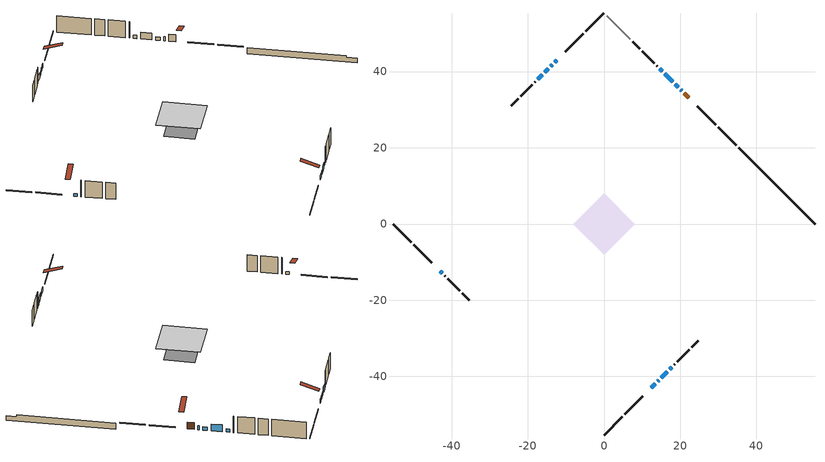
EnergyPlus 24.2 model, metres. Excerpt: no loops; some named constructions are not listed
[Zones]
conditioned space
 floor adiabatic (AdiabaticFloorConstruction): -8.06,0 0,8.06 8.06,0 0,-8.06 z3.05
 floor foundation (Slab1 construction): -5.65,0 0,5.65 5.65,0 0,-5.65 z-1.22
 wall outside (RimJoist1 construction): 0,-55.37 4.73,-50.64 / -55.37,0 -50.64,-4.73 / 0,55.37 -4.73,50.64 / 34.67,20.7 29.94,25.43 z0.61:0.91
 wall outside (RimJoist2 construction): 5.38,-49.99 10.15,-45.22 / -49.99,-5.38 -45.22,-10.15 / -5.38,49.99 -10.15,45.22 / 29.29,26.09 24.52,30.85 z0.61:0.91
 wall outside (AdiabaticWallConstruction 1): 22.3,33.08 21.07,34.3 z0.61:2.64
 wall outside (AdiabaticWallConstruction): 20.42,34.95 20.13,35.24 / -13.57,41.8 -14,41.37 / 14.11,-41.26 14.43,-40.95 z0.61:1.83; -12.37,43 -12.92,42.46 / 12.37,-43 13.45,-41.92 z0.61:1.81; -43,-12.37 -42.4,-12.97 / 17.19,-38.18 17.79,-37.58 z0.61:1.37; -14.66,40.71 -15.5,39.87 / 15.25,40.12 14.6,40.77 z0.61:1.53; 19.47,35.9 18.64,36.73 z0.61:1.58; 17.99,37.38 15.91,39.47 z0.61:2.62; -16.16,39.21 -17.35,38.02 / 15.08,-40.29 16.54,-38.83 z0.61:2.16
 wall outside (Wall1 construction): 18.44,-36.93 18.57,-36.8 / -41.75,-13.63 -41.62,-13.75 / -18,37.37 -18.13,37.24 / 13.95,41.43 13.82,41.55 z0.61:5.49
 wall outside (Wall2 construction): 19.23,-36.14 22.34,-33.03 / -40.96,-14.41 -37.85,-17.53 / -18.79,36.58 -21.9,33.47 / 13.16,42.21 10.05,45.32 z0.61:5.49
 wall outside (Wall3 construction): 23,-32.37 24.79,-30.58 / -37.19,-18.18 -35.4,-19.97 / -22.56,32.81 -24.35,31.02 / 9.39,45.98 7.6,47.77 z0.61:5.49
 wall foundation (FoundationWall1 construction): 35.33,20.04,-1.22 35.33,20.04,0.61 53.37,2,0.61 53.37,2,0.03 55.37,0,0.03 55.37,0,-1.22
 wall adiabatic (Wall4 construction): 6.94,48.43 0.66,54.71 z0.61:5.49
 window (WindowConstruction 10): 20.42,34.96 20.13,35.24 z0.61:1.83
 window (WindowConstruction 6): -12.38,43 -12.91,42.46 z0.61:1.8
 window (WindowConstruction 7): -13.57,41.8 -14,41.37 z0.61:1.83
 window (WindowConstruction 8): 12.38,-43 13.45,-41.92 z0.61:1.8
 window (WindowConstruction 9): -43,-12.38 -42.4,-12.97 z0.61:1.37
 window (WindowConstruction 11): -14.66,40.71 -15.5,39.87 z0.61:1.52
 window (WindowConstruction 12): 14.11,-41.26 14.42,-40.95 z0.61:1.83
 window (WindowConstruction): 19.47,35.9 18.65,36.73 z0.61:1.58
 window (WindowConstruction 1): 17.99,37.38 15.91,39.46 z0.61:2.62
 window (WindowConstruction 2): -16.16,39.21 -17.35,38.02 z0.61:2.16
 window (WindowConstruction 3): 15.08,-40.29 16.54,-38.84 z0.61:2.16
 window (WindowConstruction 4): 17.19,-38.18 17.79,-37.59 z0.61:1.37
 window (WindowConstruction 5): 15.25,40.12 14.6,40.77 z0.61:1.52
 door (Door): 22.3,33.08 21.07,34.3 z0.61:2.64
 ceiling adiabatic (AdiabaticFloorConstruction): 0,-8.06 8.06,0 0,8.06 -8.06,0 z3.05
 roof outside (Roof1 construction): 11.72,-43.65,5.49 8.27,-40.21,7.11 7.37,-41.12,7.11 10.81,-44.56,5.49; -43.65,-11.72,5.49 -40.21,-8.27,7.11 -41.12,-7.37,7.11 -44.56,-10.81,5.49; -11.72,43.65,5.49 -8.27,40.21,7.11 -7.37,41.12,7.11 -10.81,44.56,5.49; 22.95,32.42,5.49 19.51,28.97,7.11 20.41,28.07,7.11 23.86,31.51,5.49
[EnergyManagementSystem:Program]
natural_vent_program: Set Tin = tin_s; Set Tout = tout_s; Set Wout = out_wt_s; Set Pbar = out_pb_s; Set Phiout = (@RhFnTdbWPb Tout Wout Pbar); Set MaxHR = 0.0115; Set Tnvsp = (htg_sp_s + clg_sp_s) / 2; Set NVavail = natural_vent_s; Set ClgSsnAvail = cool_season; Set Qnv = 0; Set Qwhf = 0; Set whole_house_fan_act = 0; If ((Wout < MaxHR) && (Tin > Tout) && (Tin > Tnvsp) && (ClgSsnAvail > 0)); Set WHF_Flow = 0; Set Adj = (Tin-Tnvsp)/(Tin-Tout); Set Adj = (@Min Adj 1); Set Adj = (@Max Adj 0); If (WHF_Flow > 0); Set Qwhf = WHF_Flow*Adj; Set WHF_W = 0; Set whole_house_fan_act = WHF_W*Adj; ElseIf (NVavail > 0); Set NVArea = 0.0; Set Cs = 0.00020305603004836418; Set Cw = 3.3358312354352705e-05; Set Tdiff = Tin-Tout; Set dT = (@Abs Tdiff); Set Vwind = site_vw_s; Set SGNV = NVArea*Adj*((((Cs*dT)+(Cw*(Vwind^2)))^0.5)/1000); Set MaxNV = 2.643890478918144; Set Qnv = (@Min SGNV MaxNV); EndIf; EndIf; Set natural_vent_flow_act = Qnv; Set whole_house_fan_flow_act = Qwhf; Set natural_vent_program_Qnv = Qnv; Set natural_vent_program_Qwhf = Qwhf
total_airflows_program: Set total_infil_flow_rate = 0; Set total_mechvent_flow_rate = 0; Set total_natvent_flow_rate = 0; Set total_whf_flow_rate = 0; Set total_infil_flow_rate = total_infil_flow_rate + (infil_program_Qinf * 1); Set total_mechvent_flow_rate = total_mechvent_flow_rate + (infil_program_Qfan * 1); Set total_natvent_flow_rate = total_natvent_flow_rate + (natural_vent_program_Qnv * 1); Set total_whf_flow_rate = total_whf_flow_rate + (natural_vent_program_Qwhf * 1)
total_loads_program: Set loads_htg_tot = 0; Set loads_clg_tot = 0; If htg_load_cond > 0; Set loads_htg_tot = loads_htg_tot + (htg_load_cond - clg_load_cond) * 1.0; EndIf; Set loads_htg_tot = (@Max loads_htg_tot 0); If clg_load_cond > 0; Set loads_clg_tot = loads_clg_tot + (clg_load_cond - htg_load_cond) * 0.0; EndIf; Set loads_clg_tot = (@Max loads_clg_tot 0)
unmet_hours_program: Set htg_unmet_hours = 0; Set clg_unmet_hours = 0; Set unit_htg_unmet_hours = 0; If ((DayOfYear >= 1) && (DayOfYear <= 365)); Set unit_htg_unmet_hours = unit_htg_unmet_hours + conditioned_space_htg_unmet_s; If unit_htg_unmet_hours > htg_unmet_hours; Set htg_unmet_hours = unit_htg_unmet_hours; EndIf; EndIf
water_heater_EC_adj: If WarmupFlag == 0; Set dhw_e_cons = water_heater_energy + water_heater_on_cycle_parasitic + water_heater_off_cycle_parasitic; Set water_heater_ec_adj_act = 0.0 * dhw_e_cons / 1; EndIf
[EnergyManagementSystem:ProgramCallingManager]
component_loads_program_calling_manager: EndOfZoneTimestepAfterZoneReporting; component_loads_program
fridge_schedule_program_calling_manager: BeginZoneTimestepAfterInitHeatBalance; fridge_schedule_program
furnace_supply_fan_disaggregate_program_calling_manager: EndOfSystemTimestepBeforeHVACReporting; furnace_supply_fan_disaggregate_program
infil_program_calling_manager: BeginZoneTimestepAfterInitHeatBalance; infil_program
natural_vent_program_calling_manager: BeginZoneTimestepAfterInitHeatBalance; natural_vent_program
total_airflows_program_calling_manager: EndOfZoneTimestepAfterZoneReporting; total_airflows_program
total_loads_program_calling_manager: EndOfZoneTimestepAfterZoneReporting; total_loads_program
unmet_hours_program_calling_manager: EndOfZoneTimestepBeforeZoneReporting; unmet_hours_program
water_heater_EC_adj_ProgramManager: EndOfSystemTimestepBeforeHVACReporting; water_heater_EC_adj
[EnergyManagementSystem:OutputVariable] Type of Data in Variable=Summed
Name | EMS Variable | Update Frequency | EMS Program or Subroutine | Units
furnace supply fan disaggregate htg primary | furnace_supply_fan_primary_htg | SystemTimestep | furnace_supply_fan_disaggregate_program | J
loads_htg_tot_peakload_outvar; loads_htg_tot_annual_outvar; Energy Management System Output Variable 1; Energy Management System Output Variable 45 | loads_htg_tot | ZoneTimestep | total_loads_program | J
loads_clg_tot_peakload_outvar; loads_clg_tot_annual_outvar; Energy Management System Output Variable 2; Energy Management System Output Variable 46 | loads_clg_tot | ZoneTimestep | total_loads_program | J
htg_unmet_hours_annual_outvar; Energy Management System Output Variable 3 | htg_unmet_hours | ZoneTimestep | unmet_hours_program | hr
clg_unmet_hours_annual_outvar; Energy Management System Output Variable 4 | clg_unmet_hours | ZoneTimestep | unmet_hours_program | hr
loads_htg_roofs_annual_outvar; Energy Management System Output Variable 5 | loads_htg_roofs | ZoneTimestep | component_loads_program | J
loads_htg_ceilings_annual_outvar; Energy Management System Output Variable 6 | loads_htg_ceilings | ZoneTimestep | component_loads_program | J
loads_htg_walls_annual_outvar; Energy Management System Output Variable 7 | loads_htg_walls | ZoneTimestep | component_loads_program | J
loads_htg_rim_joists_annual_outvar; Energy Management System Output Variable 8 | loads_htg_rim_joists | ZoneTimestep | component_loads_program | J
loads_htg_foundation_walls_annual_outvar; Energy Management System Output Variable 9 | loads_htg_foundation_walls | ZoneTimestep | component_loads_program | J
loads_htg_doors_annual_outvar; Energy Management System Output Variable 10 | loads_htg_doors | ZoneTimestep | component_loads_program | J
loads_htg_windows_conduction_annual_outvar; Energy Management System Output Variable 11 | loads_htg_windows_conduction | ZoneTimestep | component_loads_program | J
loads_htg_windows_solar_annual_outvar; Energy Management System Output Variable 12 | loads_htg_windows_solar | ZoneTimestep | component_loads_program | J
loads_htg_skylights_conduction_annual_outvar; Energy Management System Output Variable 13 | loads_htg_skylights_conduction | ZoneTimestep | component_loads_program | J
loads_htg_skylights_solar_annual_outvar; Energy Management System Output Variable 14 | loads_htg_skylights_solar | ZoneTimestep | component_loads_program | J
loads_htg_floors_annual_outvar; Energy Management System Output Variable 15 | loads_htg_floors | ZoneTimestep | component_loads_program | J
loads_htg_slabs_annual_outvar; Energy Management System Output Variable 16 | loads_htg_slabs | ZoneTimestep | component_loads_program | J
loads_htg_internal_mass_annual_outvar; Energy Management System Output Variable 17 | loads_htg_internal_mass | ZoneTimestep | component_loads_program | J
loads_htg_infil_annual_outvar; Energy Management System Output Variable 18 | loads_htg_infil | ZoneTimestep | component_loads_program | J
loads_htg_natvent_annual_outvar; Energy Management System Output Variable 19 | loads_htg_natvent | ZoneTimestep | component_loads_program | J
loads_htg_mechvent_annual_outvar; Energy Management System Output Variable 20 | loads_htg_mechvent | ZoneTimestep | component_loads_program | J
loads_htg_whf_annual_outvar; Energy Management System Output Variable 21 | loads_htg_whf | ZoneTimestep | component_loads_program | J
loads_htg_ducts_annual_outvar; Energy Management System Output Variable 22 | loads_htg_ducts | ZoneTimestep | component_loads_program | J
loads_htg_intgains_annual_outvar; Energy Management System Output Variable 23 | loads_htg_intgains | ZoneTimestep | component_loads_program | J
loads_htg_lighting_annual_outvar; Energy Management System Output Variable 24 | loads_htg_lighting | ZoneTimestep | component_loads_program | J
loads_clg_roofs_annual_outvar; Energy Management System Output Variable 25 | loads_clg_roofs | ZoneTimestep | component_loads_program | J
loads_clg_ceilings_annual_outvar; Energy Management System Output Variable 26 | loads_clg_ceilings | ZoneTimestep | component_loads_program | J
loads_clg_walls_annual_outvar; Energy Management System Output Variable 27 | loads_clg_walls | ZoneTimestep | component_loads_program | J
loads_clg_rim_joists_annual_outvar; Energy Management System Output Variable 28 | loads_clg_rim_joists | ZoneTimestep | component_loads_program | J
loads_clg_foundation_walls_annual_outvar; Energy Management System Output Variable 29 | loads_clg_foundation_walls | ZoneTimestep | component_loads_program | J
loads_clg_doors_annual_outvar; Energy Management System Output Variable 30 | loads_clg_doors | ZoneTimestep | component_loads_program | J
loads_clg_windows_conduction_annual_outvar; Energy Management System Output Variable 31 | loads_clg_windows_conduction | ZoneTimestep | component_loads_program | J
loads_clg_windows_solar_annual_outvar; Energy Management System Output Variable 32 | loads_clg_windows_solar | ZoneTimestep | component_loads_program | J
loads_clg_skylights_conduction_annual_outvar; Energy Management System Output Variable 33 | loads_clg_skylights_conduction | ZoneTimestep | component_loads_program | J
loads_clg_skylights_solar_annual_outvar; Energy Management System Output Variable 34 | loads_clg_skylights_solar | ZoneTimestep | component_loads_program | J
loads_clg_floors_annual_outvar; Energy Management System Output Variable 35 | loads_clg_floors | ZoneTimestep | component_loads_program | J
loads_clg_slabs_annual_outvar; Energy Management System Output Variable 36 | loads_clg_slabs | ZoneTimestep | component_loads_program | J
loads_clg_internal_mass_annual_outvar; Energy Management System Output Variable 37 | loads_clg_internal_mass | ZoneTimestep | component_loads_program | J
loads_clg_infil_annual_outvar; Energy Management System Output Variable 38 | loads_clg_infil | ZoneTimestep | component_loads_program | J
loads_clg_natvent_annual_outvar; Energy Management System Output Variable 39 | loads_clg_natvent | ZoneTimestep | component_loads_program | J
loads_clg_mechvent_annual_outvar; Energy Management System Output Variable 40 | loads_clg_mechvent | ZoneTimestep | component_loads_program | J
loads_clg_whf_annual_outvar; Energy Management System Output Variable 41 | loads_clg_whf | ZoneTimestep | component_loads_program | J
loads_clg_ducts_annual_outvar; Energy Management System Output Variable 42 | loads_clg_ducts | ZoneTimestep | component_loads_program | J
loads_clg_intgains_annual_outvar; Energy Management System Output Variable 43 | loads_clg_intgains | ZoneTimestep | component_loads_program | J
loads_clg_lighting_annual_outvar; Energy Management System Output Variable 44 | loads_clg_lighting | ZoneTimestep | component_loads_program | J
[Schedule:Day:Interval]
interior lighting schedule day: No, 01:00, 0.108182, 04:00, 0.0901515, 05:00, 0.0991667, 06:00, 0.162273, 07:00, 0.270455, 08:00, 0.342576, 10:00, 0.369621, 11:00, 0.351591, 12:00, 0.333561, 13:00, 0.324545, 14:00, 0.31553, 15:00, 0.333561, 16:00, 0.369621, 17:00, 0.450758, 18:00, 0.585985, 19:00, 0.775303, 20:00, 0.955606, 21:00, 0.991667, 22:00, 0.712197, 23:00, 0.360606, 24:00, 0.162273
interior lighting schedule day 1: No, 01:00, 0.100909, 04:00, 0.0840909, 05:00, 0.0925, 06:00, 0.151364, 07:00, 0.252273, 08:00, 0.319545, 10:00, 0.344773, 11:00, 0.327955, 12:00, 0.311136, 13:00, 0.302727, 14:00, 0.294318, 15:00, 0.311136, 16:00, 0.344773, 17:00, 0.420455, 18:00, 0.546591, 19:00, 0.723182, 20:00, 0.891364, 21:00, 0.925, 22:00, 0.664318, 23:00, 0.336364, 24:00, 0.151364
interior lighting schedule day 2: No, 01:00, 0.0927273, 04:00, 0.0772727, 05:00, 0.085, 06:00, 0.139091, 07:00, 0.231818, 08:00, 0.293636, 10:00, 0.316818, 11:00, 0.301364, 12:00, 0.285909, 13:00, 0.278182, 14:00, 0.270455, 15:00, 0.285909, 16:00, 0.316818, 17:00, 0.386364, 18:00, 0.502273, 19:00, 0.664545, 20:00, 0.819091, 21:00, 0.85, 22:00, 0.610455, 23:00, 0.309091, 24:00, 0.139091
interior lighting schedule day 3: No, 01:00, 0.0845455, 04:00, 0.0704545, 05:00, 0.0775, 06:00, 0.126818, 07:00, 0.211364, 08:00, 0.267727, 10:00, 0.288864, 11:00, 0.274773, 12:00, 0.260682, 13:00, 0.253636, 14:00, 0.246591, 15:00, 0.260682, 16:00, 0.288864, 17:00, 0.352273, 18:00, 0.457955, 19:00, 0.605909, 20:00, 0.746818, 21:00, 0.775, 22:00, 0.556591, 23:00, 0.281818, 24:00, 0.126818
interior lighting schedule day 4: No, 01:00, 0.0763636, 04:00, 0.0636364, 05:00, 0.07, 06:00, 0.114545, 07:00, 0.190909, 08:00, 0.241818, 10:00, 0.260909, 11:00, 0.248182, 12:00, 0.235455, 13:00, 0.229091, 14:00, 0.222727, 15:00, 0.235455, 16:00, 0.260909, 17:00, 0.318182, 18:00, 0.413636, 19:00, 0.547273, 20:00, 0.674545, 21:00, 0.7, 22:00, 0.502727, 23:00, 0.254545, 24:00, 0.114545
interior lighting schedule day 5: No, 01:00, 0.0727273, 04:00, 0.0606061, 05:00, 0.0666667, 06:00, 0.109091, 07:00, 0.181818, 08:00, 0.230303, 10:00, 0.248485, 11:00, 0.236364, 12:00, 0.224242, 13:00, 0.218182, 14:00, 0.212121, 15:00, 0.224242, 16:00, 0.248485, 17:00, 0.30303, 18:00, 0.393939, 19:00, 0.521212, 20:00, 0.642424, 21:00, 0.666667, 22:00, 0.478788, 23:00, 0.242424, 24:00, 0.109091
interior lighting schedule day 6: No, 01:00, 0.0745455, 04:00, 0.0621212, 05:00, 0.0683333, 06:00, 0.111818, 07:00, 0.186364, 08:00, 0.236061, 10:00, 0.254697, 11:00, 0.242273, 12:00, 0.229848, 13:00, 0.223636, 14:00, 0.217424, 15:00, 0.229848, 16:00, 0.254697, 17:00, 0.310606, 18:00, 0.403788, 19:00, 0.534242, 20:00, 0.658485, 21:00, 0.683333, 22:00, 0.490758, 23:00, 0.248485, 24:00, 0.111818
interior lighting schedule day 7: No, 01:00, 0.08, 04:00, 0.0666667, 05:00, 0.0733333, 06:00, 0.12, 07:00, 0.2, 08:00, 0.253333, 10:00, 0.273333, 11:00, 0.26, 12:00, 0.246667, 13:00, 0.24, 14:00, 0.233333, 15:00, 0.246667, 16:00, 0.273333, 17:00, 0.333333, 18:00, 0.433333, 19:00, 0.573333, 20:00, 0.706667, 21:00, 0.733333, 22:00, 0.526667, 23:00, 0.266667, 24:00, 0.12
interior lighting schedule day 8: No, 01:00, 0.0890909, 04:00, 0.0742424, 05:00, 0.0816667, 06:00, 0.133636, 07:00, 0.222727, 08:00, 0.282121, 10:00, 0.304394, 11:00, 0.289545, 12:00, 0.274697, 13:00, 0.267273, 14:00, 0.259848, 15:00, 0.274697, 16:00, 0.304394, 17:00, 0.371212, 18:00, 0.482576, 19:00, 0.638485, 20:00, 0.78697, 21:00, 0.816667, 22:00, 0.586515, 23:00, 0.29697, 24:00, 0.133636
interior lighting schedule day 9: No, 01:00, 0.0972727, 04:00, 0.0810606, 05:00, 0.0891667, 06:00, 0.145909, 07:00, 0.243182, 08:00, 0.30803, 10:00, 0.332348, 11:00, 0.316136, 12:00, 0.299924, 13:00, 0.291818, 14:00, 0.283712, 15:00, 0.299924, 16:00, 0.332348, 17:00, 0.405303, 18:00, 0.526894, 19:00, 0.697121, 20:00, 0.859242, 21:00, 0.891667, 22:00, 0.640379, 23:00, 0.324242, 24:00, 0.145909
interior lighting schedule day 10: No, 01:00, 0.105455, 04:00, 0.0878788, 05:00, 0.0966667, 06:00, 0.158182, 07:00, 0.263636, 08:00, 0.333939, 10:00, 0.360303, 11:00, 0.342727, 12:00, 0.325152, 13:00, 0.316364, 14:00, 0.307576, 15:00, 0.325152, 16:00, 0.360303, 17:00, 0.439394, 18:00, 0.571212, 19:00, 0.755758, 20:00, 0.931515, 21:00, 0.966667, 22:00, 0.694242, 23:00, 0.351515, 24:00, 0.158182
interior lighting schedule day 11: No, 01:00, 0.109091, 04:00, 0.0909091, 05:00, 0.1, 06:00, 0.163636, 07:00, 0.272727, 08:00, 0.345455, 10:00, 0.372727, 11:00, 0.354545, 12:00, 0.336364, 13:00, 0.327273, 14:00, 0.318182, 15:00, 0.336364, 16:00, 0.372727, 17:00, 0.454545, 18:00, 0.590909, 19:00, 0.781818, 20:00, 0.963636, 21:00, 1, 22:00, 0.718182, 23:00, 0.363636, 24:00, 0.163636
interior lighting schedule default day; occupants schedule default day; clothes dryer schedule default day; cooking range schedule default day; mech vent bath fan 0 schedule default day; mech vent range fan 0 schedule default day; misc plug loads schedule default day; general water use schedule default day; clothes dryer exhaust 0 schedule default day; cooling season schedule day; cooling season schedule day 2; cooling season schedule default day; exterior lighting schedule default day; natural vent schedule default day: No, 24:00, 0
occupants schedule day: No, 05:00, 0.426829, 06:00, 0.719512, 07:00, 1, 08:00, 0.670732, 09:00, 0.329268, 14:00, 0.170732, 15:00, 0.231707, 16:00, 0.329268, 17:00, 0.5, 18:00, 0.670732, 19:00, 0.829268, 21:00, 1, 22:00, 0.853659, 23:00, 0.646341, 24:00, 0.426829
clothes dryer schedule day; clothes dryer exhaust 0 schedule day: No, 01:00, 0.123457, 02:00, 0.0740741, 03:00, 0.0493827, 04:00, 0.0246914, 05:00, 0.0493827, 06:00, 0.0740741, 07:00, 0.197531, 08:00, 0.395062, 09:00, 0.592593, 10:00, 0.839506, 11:00, 0.962963, 12:00, 1, 13:00, 0.91358, 14:00, 0.82716, 15:00, 0.716049, 16:00, 0.753086, 17:00, 0.679012, 18:00, 0.666667, 20:00, 0.62963, 21:00, 0.641975, 22:00, 0.666667, 23:00, 0.54321, 24:00, 0.296296
cooking range schedule day: No, 05:00, 0.0597015, 06:00, 0.11194, 07:00, 0.171642, 08:00, 0.291045, 11:00, 0.343284, 12:00, 0.402985, 13:00, 0.462687, 14:00, 0.343284, 15:00, 0.291045, 16:00, 0.402985, 17:00, 0.567164, 18:00, 1, 19:00, 0.850746, 20:00, 0.432836, 21:00, 0.291045, 22:00, 0.231343, 23:00, 0.171642, 24:00, 0.11194
mech vent bath fan 0 schedule day: No, 07:00, 0, 08:00, 1, 09:00, 0.2, 24:00, 0
mech vent range fan 0 schedule day: No, 18:00, 0, 19:00, 1, 20:00, 0.2, 24:00, 0
misc plug loads schedule day: No, 06:00, 0.705882, 07:00, 0.745098, 08:00, 0.803922, 15:00, 0.823529, 16:00, 0.862745, 17:00, 0.921569, 18:00, 0.980392, 19:00, 1, 20:00, 0.980392, 21:00, 0.941176, 22:00, 0.862745, 23:00, 0.784314, 24:00, 0.72549
general water use schedule day: No, 01:00, 0.315068, 03:00, 0.287671, 04:00, 0.342466, 05:00, 0.369863, 06:00, 0.520548, 07:00, 0.60274, 08:00, 0.534247, 10:00, 0.506849, 11:00, 0.465753, 14:00, 0.479452, 15:00, 0.534247, 16:00, 0.589041, 17:00, 0.69863, 18:00, 0.876712, 19:00, 0.890411, 20:00, 0.986301, 21:00, 1, 22:00, 0.863014, 23:00, 0.616438, 24:00, 0.465753
cooling season schedule day 1: No, 24:00, 1
exterior lighting schedule day: No, 01:00, 0.566667, 03:00, 0.524167, 05:00, 0.495833, 06:00, 0.5525, 07:00, 0.623333, 08:00, 0.580833, 09:00, 0.439167, 10:00, 0.354167, 12:00, 0.34, 13:00, 0.354167, 14:00, 0.396667, 15:00, 0.425, 16:00, 0.495833, 17:00, 0.623333, 18:00, 0.793333, 19:00, 0.906667, 20:00, 0.963333, 21:00, 0.991667, 22:00, 0.920833, 23:00, 0.793333, 24:00, 0.665833
exterior lighting schedule day 1: No, 01:00, 0.528571, 03:00, 0.488929, 05:00, 0.4625, 06:00, 0.515357, 07:00, 0.581429, 08:00, 0.541786, 09:00, 0.409643, 10:00, 0.330357, 12:00, 0.317143, 13:00, 0.330357, 14:00, 0.37, 15:00, 0.396429, 16:00, 0.4625, 17:00, 0.581429, 18:00, 0.74, 19:00, 0.845714, 20:00, 0.898571, 21:00, 0.925, 22:00, 0.858929, 23:00, 0.74, 24:00, 0.621071
exterior lighting schedule day 10: No, 01:00, 0.552381, 03:00, 0.510952, 05:00, 0.483333, 06:00, 0.538571, 07:00, 0.607619, 08:00, 0.56619, 09:00, 0.428095, 10:00, 0.345238, 12:00, 0.331429, 13:00, 0.345238, 14:00, 0.386667, 15:00, 0.414286, 16:00, 0.483333, 17:00, 0.607619, 18:00, 0.773333, 19:00, 0.88381, 20:00, 0.939048, 21:00, 0.966667, 22:00, 0.897619, 23:00, 0.773333, 24:00, 0.649048
exterior lighting schedule day 11: No, 01:00, 0.571429, 03:00, 0.528571, 05:00, 0.5, 06:00, 0.557143, 07:00, 0.628571, 08:00, 0.585714, 09:00, 0.442857, 10:00, 0.357143, 12:00, 0.342857, 13:00, 0.357143, 14:00, 0.4, 15:00, 0.428571, 16:00, 0.5, 17:00, 0.628571, 18:00, 0.8, 19:00, 0.914286, 20:00, 0.971429, 21:00, 1, 22:00, 0.928571, 23:00, 0.8, 24:00, 0.671429
exterior lighting schedule day 2: No, 01:00, 0.485714, 03:00, 0.449286, 05:00, 0.425, 06:00, 0.473571, 07:00, 0.534286, 08:00, 0.497857, 09:00, 0.376429, 10:00, 0.303571, 12:00, 0.291429, 13:00, 0.303571, 14:00, 0.34, 15:00, 0.364286, 16:00, 0.425, 17:00, 0.534286, 18:00, 0.68, 19:00, 0.777143, 20:00, 0.825714, 21:00, 0.85, 22:00, 0.789286, 23:00, 0.68, 24:00, 0.570714
exterior lighting schedule day 3: No, 01:00, 0.442857, 03:00, 0.409643, 05:00, 0.3875, 06:00, 0.431786, 07:00, 0.487143, 08:00, 0.453929, 09:00, 0.343214, 10:00, 0.276786, 12:00, 0.265714, 13:00, 0.276786, 14:00, 0.31, 15:00, 0.332143, 16:00, 0.3875, 17:00, 0.487143, 18:00, 0.62, 19:00, 0.708571, 20:00, 0.752857, 21:00, 0.775, 22:00, 0.719643, 23:00, 0.62, 24:00, 0.520357
exterior lighting schedule day 4: No, 01:00, 0.4, 03:00, 0.37, 05:00, 0.35, 06:00, 0.39, 07:00, 0.44, 08:00, 0.41, 09:00, 0.31, 10:00, 0.25, 12:00, 0.24, 13:00, 0.25, 14:00, 0.28, 15:00, 0.3, 16:00, 0.35, 17:00, 0.44, 18:00, 0.56, 19:00, 0.64, 20:00, 0.68, 21:00, 0.7, 22:00, 0.65, 23:00, 0.56, 24:00, 0.47
exterior lighting schedule day 5: No, 01:00, 0.380952, 03:00, 0.352381, 05:00, 0.333333, 06:00, 0.371429, 07:00, 0.419048, 08:00, 0.390476, 09:00, 0.295238, 10:00, 0.238095, 12:00, 0.228571, 13:00, 0.238095, 14:00, 0.266667, 15:00, 0.285714, 16:00, 0.333333, 17:00, 0.419048, 18:00, 0.533333, 19:00, 0.609524, 20:00, 0.647619, 21:00, 0.666667, 22:00, 0.619048, 23:00, 0.533333, 24:00, 0.447619
exterior lighting schedule day 6: No, 01:00, 0.390476, 03:00, 0.36119, 05:00, 0.341667, 06:00, 0.380714, 07:00, 0.429524, 08:00, 0.400238, 09:00, 0.302619, 10:00, 0.244048, 12:00, 0.234286, 13:00, 0.244048, 14:00, 0.273333, 15:00, 0.292857, 16:00, 0.341667, 17:00, 0.429524, 18:00, 0.546667, 19:00, 0.624762, 20:00, 0.66381, 21:00, 0.683333, 22:00, 0.634524, 23:00, 0.546667, 24:00, 0.45881
exterior lighting schedule day 7: No, 01:00, 0.419048, 03:00, 0.387619, 05:00, 0.366667, 06:00, 0.408571, 07:00, 0.460952, 08:00, 0.429524, 09:00, 0.324762, 10:00, 0.261905, 12:00, 0.251429, 13:00, 0.261905, 14:00, 0.293333, 15:00, 0.314286, 16:00, 0.366667, 17:00, 0.460952, 18:00, 0.586667, 19:00, 0.670476, 20:00, 0.712381, 21:00, 0.733333, 22:00, 0.680952, 23:00, 0.586667, 24:00, 0.492381
exterior lighting schedule day 8: No, 01:00, 0.466667, 03:00, 0.431667, 05:00, 0.408333, 06:00, 0.455, 07:00, 0.513333, 08:00, 0.478333, 09:00, 0.361667, 10:00, 0.291667, 12:00, 0.28, 13:00, 0.291667, 14:00, 0.326667, 15:00, 0.35, 16:00, 0.408333, 17:00, 0.513333, 18:00, 0.653333, 19:00, 0.746667, 20:00, 0.793333, 21:00, 0.816667, 22:00, 0.758333, 23:00, 0.653333, 24:00, 0.548333
exterior lighting schedule day 9: No, 01:00, 0.509524, 03:00, 0.47131, 05:00, 0.445833, 06:00, 0.496786, 07:00, 0.560476, 08:00, 0.522262, 09:00, 0.394881, 10:00, 0.318452, 12:00, 0.305714, 13:00, 0.318452, 14:00, 0.356667, 15:00, 0.382143, 16:00, 0.445833, 17:00, 0.560476, 18:00, 0.713333, 19:00, 0.815238, 20:00, 0.86619, 21:00, 0.891667, 22:00, 0.827976, 23:00, 0.713333, 24:00, 0.59869
[Schedule:Week:Daily]
clothes dryer exhaust 0 schedule Week Rule - Jan1-Dec31: clothes dryer exhaust 0 schedule day, clothes dryer exhaust 0 schedule day, clothes dryer exhaust 0 schedule day, clothes dryer exhaust 0 schedule day, clothes dryer exhaust 0 schedule day, clothes dryer exhaust 0 schedule day, clothes dryer exhaust 0 schedule day, clothes dryer exhaust 0 schedule default day, clothes dryer exhaust 0 schedule default day, clothes dryer exhaust 0 schedule default day, clothes dryer exhaust 0 schedule default day, clothes dryer exhaust 0 schedule default day
cooling season schedule Week Rule - Jan1-May26: cooling season schedule day, cooling season schedule day, cooling season schedule day, cooling season schedule day, cooling season schedule day, cooling season schedule day, cooling season schedule day, cooling season schedule default day, cooling season schedule default day, cooling season schedule default day, cooling season schedule default day, cooling season schedule default day
cooling season schedule Week Rule - May27-Jun2: cooling season schedule day, cooling season schedule day, cooling season schedule day, cooling season schedule day, cooling season schedule day, cooling season schedule day 1, cooling season schedule day 1, cooling season schedule default day, cooling season schedule default day, cooling season schedule default day, cooling season schedule default day, cooling season schedule default day
cooling season schedule Week Rule - Jun3-Sep29: cooling season schedule day 1, cooling season schedule day 1, cooling season schedule day 1, cooling season schedule day 1, cooling season schedule day 1, cooling season schedule day 1, cooling season schedule day 1, cooling season schedule default day, cooling season schedule default day, cooling season schedule default day, cooling season schedule default day, cooling season schedule default day
cooling season schedule Week Rule - Sep30-Oct6: cooling season schedule day 1, cooling season schedule day 2, cooling season schedule day 2, cooling season schedule day 2, cooling season schedule day 2, cooling season schedule day 2, cooling season schedule day 2, cooling season schedule default day, cooling season schedule default day, cooling season schedule default day, cooling season schedule default day, cooling season schedule default day
cooling season schedule Week Rule - Oct7-Dec31: cooling season schedule day 2, cooling season schedule day 2, cooling season schedule day 2, cooling season schedule day 2, cooling season schedule day 2, cooling season schedule day 2, cooling season schedule day 2, cooling season schedule default day, cooling season schedule default day, cooling season schedule default day, cooling season schedule default day, cooling season schedule default day
exterior lighting schedule Week Rule - Dec2-Dec31: exterior lighting schedule day 11, exterior lighting schedule day 11, exterior lighting schedule day 11, exterior lighting schedule day 11, exterior lighting schedule day 11, exterior lighting schedule day 11, exterior lighting schedule day 11, exterior lighting schedule default day, exterior lighting schedule default day, exterior lighting schedule default day, exterior lighting schedule default day, exterior lighting schedule default day
natural vent schedule Week Rule - Jan1-Dec31: natural vent schedule default day, natural vent schedule default day, natural vent schedule default day, natural vent schedule default day, natural vent schedule default day, natural vent schedule default day, natural vent schedule default day, natural vent schedule default day, natural vent schedule default day, natural vent schedule default day, natural vent schedule default day, natural vent schedule default day
[Schedule:Year]
clothes dryer exhaust 0 schedule: clothes dryer exhaust 0 schedule Week Rule - Jan1-Dec31, 1, 1, 12, 31
cooling season schedule: cooling season schedule Week Rule - Jan1-May26, 1, 1, 5, 26, cooling season schedule Week Rule - May27-Jun2, 5, 27, 6, 2, cooling season schedule Week Rule - Jun3-Sep29, 6, 3, 9, 29, cooling season schedule Week Rule - Sep30-Oct6, 9, 30, 10, 6, cooling season schedule Week Rule - Oct7-Dec31, 10, 7, 12, 31
natural vent schedule: natural vent schedule Week Rule - Jan1-Dec31, 1, 1, 12, 31
